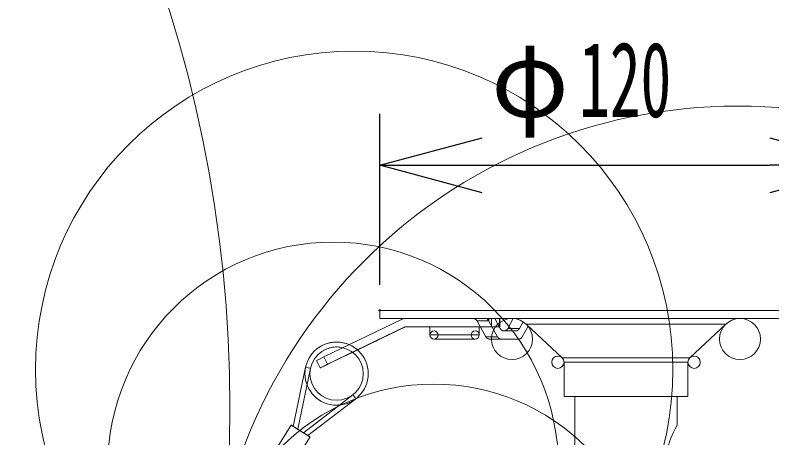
# Model space of a CAD drawing. Units: millimetres, scale not verified. Extents: x -65 to 105, y -56 to 174.
# Drawn here: x -5.57 to 12.87, y 33.3 to 43.61 of the extents above; entities that cross this region are included whole.
import ezdxf
from ezdxf.enums import TextEntityAlignment as Align

# ---------------------------------------------------------------- set-up
doc = ezdxf.new("R2010")
doc.units = ezdxf.units.MM
doc.header["$LTSCALE"] = 0.125
doc.header["$PDMODE"] = 32
doc.header["$PDSIZE"] = 0.025
for name, color, linetype in [('0-0_0', 7, 'Continuous'), ('0-1_DEFPOINTS', 7, 'Continuous'), ('0-6_SUNPO', 7, 'Continuous')]:
    doc.layers.add(name, color=color, linetype=linetype)
doc.layers.add('0-5_GAIKEI', color=1, linetype='Continuous', lineweight=18)
doc.styles.add('ＭＳ ゴシック', font='')
doc.styles.get('ＭＳ ゴシック').set_extended_font_data('MS Gothic')

# ---------------------------------------------------------------- blocks, each defined once
blk = doc.blocks.new('_OPEN30')
at = {"layer": '0-0_0'}
blk.add_line((0, 0), (-1, 0), dxfattribs=at)
blk.add_lwpolyline([(-1, 0.26795), (0, 0), (-1, -0.26795)], dxfattribs=at)
blk = doc.blocks.new('X6')
at = {"layer": '0-6_SUNPO', "style": 'ＭＳ ゴシック', "width": 0.6}
blk.add_text('120', height=1.833, dxfattribs=at).set_placement((358.5521, 228.4318), align=Align.BOTTOM_LEFT)
at = {"layer": '0-6_SUNPO', "style": 'ＭＳ ゴシック'}
blk.add_text('φ', height=1.833, dxfattribs=at).set_placement((356.4092, 228.4318), align=Align.BOTTOM_LEFT)
blk = doc.blocks.new('D1')
at = {"layer": '0-1_DEFPOINTS'}
for p in [(365.6949, 227.8068), (353.6949, 224.2713), (365.6949, 224.2713)]:
    blk.add_point(p, dxfattribs=at)
at = {"layer": '0-6_SUNPO'}
for p, q in [((353.6949, 224.8963), (353.6949, 229.0568)), ((365.6949, 224.8963), (365.6949, 229.0568)), ((356.1949, 227.8068), (363.1949, 227.8068))]:
    blk.add_line(p, q, dxfattribs=at)
blk.add_blockref('X6', (0, 0), dxfattribs=at)
at = {"layer": '0-6_SUNPO', "xscale": 2.5, "yscale": 2.5, "rotation": 180}
blk.add_blockref('_OPEN30', (353.6949, 227.8068), dxfattribs=at)
at = {"layer": '0-6_SUNPO', "xscale": 2.5, "yscale": 2.5}
blk.add_blockref('_OPEN30', (365.6949, 227.8068), dxfattribs=at)

msp = doc.modelspace()

# ---------------------------------------------------------------- linework, layer by layer
at = {"layer": '0-5_GAIKEI', "color": 7}
for p, q in [((3.3125, 36.4121), (3.3125, 36.2121)), ((3.3125, 36.4121), (15.3125, 36.4121)), ((3.3125, 36.2121), (15.3125, 36.2121)), ((7.7555, 35.2565), (6.8777, 36.0773)), ((10.8695, 35.2565), (11.7473, 36.0773)), ((7.8031, 35.147), (7.8031, 34.3121)), ((10.822, 35.147), (10.822, 34.3121)), ((7.8031, 34.3121), (10.822, 34.3121)), ((8.0625, 34.3121), (8.0625, 29.3871)), ((10.5625, 34.3121), (10.5625, 33.6121))]:
    msp.add_line(p, q, dxfattribs=at)
at = {"layer": '0-5_GAIKEI'}
for p, q in [((5.6868, 36.1543), (5.6886, 36.151)), ((5.8988, 35.7698), (5.6886, 36.151)), ((5.9715, 36.151), (5.9715, 36.2121)), ((6.1817, 35.7698), (5.9715, 36.151)), ((6.0327, 36.2121), (6.0327, 36.0121)), ((6.1171, 36.2121), (6.2507, 35.9698)), ((6.2336, 36.2121), (6.2336, 36.0121)), ((6.7175, 35.9698), (6.8071, 36.1323)), ((5.7375, 36.0121), (5.7375, 35.8121)), ((6.9294, 36.0289), (6.7865, 35.7698)), ((6.8777, 36.0773), (11.7473, 36.0773)), ((6.1817, 35.7698), (5.8988, 35.7698)), ((6.3344, 35.9121), (6.6338, 35.9121)), ((4.6375, 35.7121), (5.6375, 35.7121)), ((6.7029, 35.7121), (5.9825, 35.7121)), ((7.7555, 35.2565), (10.8695, 35.2565)), ((1.8629, 35.011), (1.7759, 35.1911)), ((7.8031, 35.147), (10.822, 35.147))]:
    msp.add_line(p, q, dxfattribs=at)
for points in [[(1.7759, 35.1911), (1.828, 35.2166), (1.955, 35.2781), (2.0421, 35.0981), (3.9286, 36.0101), (3.9329, 36.0116), (3.9373, 36.0121), (6.2414, 36.0121), (6.2414, 36.2121), (3.9373, 36.2121), (3.9163, 36.2111), (3.8955, 36.2081), (3.8751, 36.2031), (3.8553, 36.1962), (3.8416, 36.1901), (1.955, 35.2781)], [(5.6868, 36.1543), (5.6733, 36.1733), (5.6559, 36.1888), (5.6349, 36.2002), (5.6109, 36.2075), (5.5941, 36.2102), (5.5599, 36.2121)], [(5.6868, 36.1543), (5.9696, 36.1543), (5.9715, 36.151)], [(5.9696, 36.1543), (5.9582, 36.1731), (5.9361, 36.2011), (5.9285, 36.2094), (5.9276, 36.2108), (5.9275, 36.2113)], [(6.7175, 35.9698), (6.4346, 35.9698), (6.5677, 36.2111)], [(3.9286, 36.0101), (3.9382, 36.0101), (2.7731, 35.4468)], [(3.9469, 36.0121), (3.9425, 36.0116), (3.9382, 36.0101)], [(4.5375, 36.0121), (4.5375, 35.8121), (5.7375, 35.8121)], [(6.2507, 35.9698), (6.2518, 35.968), (6.253, 35.9662), (6.2541, 35.9643), (6.2552, 35.9625), (6.2563, 35.9607), (6.2575, 35.9589), (6.2587, 35.9572), (6.2599, 35.9554), (6.2611, 35.9537), (6.2624, 35.9519), (6.2636, 35.9502), (6.265, 35.9486), (6.2663, 35.9469), (6.2677, 35.9453), (6.2691, 35.9437), (6.2706, 35.9422), (6.2721, 35.9406), (6.2736, 35.9391), (6.2751, 35.9376), (6.2767, 35.9362), (6.2783, 35.9347), (6.2799, 35.9334), (6.2815, 35.932), (6.2832, 35.9307), (6.2849, 35.9294), (6.2866, 35.9281), (6.2884, 35.9269), (6.2902, 35.9257), (6.292, 35.9246), (6.2938, 35.9235), (6.2956, 35.9224), (6.2975, 35.9214), (6.2994, 35.9204), (6.3013, 35.9195), (6.3033, 35.9187), (6.3052, 35.9178), (6.3072, 35.9171), (6.3092, 35.9163), (6.3113, 35.9157)], [(6.351, 35.9121), (6.3531, 35.9122), (6.3553, 35.9124), (6.3574, 35.9126), (6.3595, 35.9128), (6.3616, 35.913), (6.3638, 35.9133), (6.3659, 35.9136), (6.3679, 35.914), (6.37, 35.9145), (6.3721, 35.915), (6.3741, 35.9156), (6.3762, 35.9163), (6.3782, 35.917), (6.3802, 35.9178), (6.3821, 35.9186), (6.3841, 35.9195), (6.386, 35.9205), (6.3879, 35.9214), (6.3898, 35.9225), (6.3916, 35.9235), (6.3935, 35.9246), (6.3953, 35.9257), (6.397, 35.9269), (6.3988, 35.9281), (6.4005, 35.9294), (6.4022, 35.9307), (6.4039, 35.932), (6.4055, 35.9334), (6.4071, 35.9348), (6.4087, 35.9362), (6.4103, 35.9377), (6.4118, 35.9391), (6.4133, 35.9407), (6.4148, 35.9422), (6.4162, 35.9438), (6.4176, 35.9454), (6.419, 35.947), (6.4204, 35.9486), (6.4217, 35.9503)], [(6.4217, 35.9503), (6.423, 35.9519), (6.4243, 35.9536), (6.4256, 35.9554), (6.4268, 35.9571), (6.428, 35.9589), (6.4291, 35.9607), (6.4303, 35.9625), (6.4314, 35.9643), (6.4325, 35.9661), (6.4336, 35.968), (6.4346, 35.9698)], [(6.6338, 35.9121), (6.636, 35.9122), (6.6381, 35.9124), (6.6402, 35.9126), (6.6424, 35.9128), (6.6445, 35.913), (6.6466, 35.9133), (6.6487, 35.9136), (6.6508, 35.914), (6.6529, 35.9145), (6.6549, 35.915), (6.657, 35.9156), (6.659, 35.9163), (6.661, 35.917), (6.663, 35.9178), (6.665, 35.9186), (6.6669, 35.9195), (6.6688, 35.9205), (6.6707, 35.9214), (6.6726, 35.9225), (6.6745, 35.9235), (6.6763, 35.9246), (6.6781, 35.9257), (6.6799, 35.9269), (6.6816, 35.9281), (6.6833, 35.9294), (6.685, 35.9307), (6.6867, 35.932), (6.6883, 35.9334), (6.69, 35.9348), (6.6915, 35.9362), (6.6931, 35.9377), (6.6946, 35.9391), (6.6961, 35.9407), (6.6976, 35.9422), (6.6991, 35.9438), (6.7005, 35.9454), (6.7019, 35.947), (6.7032, 35.9486), (6.7046, 35.9503)], [(6.7046, 35.9503), (6.7059, 35.9519), (6.7072, 35.9536), (6.7084, 35.9554), (6.7096, 35.9571), (6.7108, 35.9589), (6.712, 35.9607), (6.7131, 35.9625), (6.7142, 35.9643), (6.7153, 35.9661), (6.7164, 35.968), (6.7175, 35.9698)], [(5.8988, 35.7698), (5.9, 35.768), (5.9011, 35.7662), (5.9022, 35.7643), (5.9033, 35.7625), (5.9044, 35.7607), (5.9056, 35.7589), (5.9068, 35.7572), (5.908, 35.7554), (5.9092, 35.7537), (5.9105, 35.7519), (5.9118, 35.7502), (5.9131, 35.7486), (5.9144, 35.7469), (5.9158, 35.7453), (5.9173, 35.7437), (5.9187, 35.7422), (5.9202, 35.7406), (5.9217, 35.7391), (5.9232, 35.7376), (5.9248, 35.7362), (5.9264, 35.7347), (5.928, 35.7334), (5.9297, 35.732), (5.9313, 35.7307), (5.933, 35.7294), (5.9347, 35.7281), (5.9365, 35.7269), (5.9383, 35.7257), (5.9401, 35.7246), (5.9419, 35.7235), (5.9437, 35.7224), (5.9456, 35.7214), (5.9475, 35.7204), (5.9494, 35.7195), (5.9514, 35.7187), (5.9534, 35.7178), (5.9553, 35.7171), (5.9574, 35.7163), (5.9594, 35.7157)], [(6.1817, 35.7698), (6.1828, 35.768), (6.1839, 35.7662), (6.185, 35.7643), (6.1862, 35.7625), (6.1873, 35.7607), (6.1884, 35.7589), (6.1896, 35.7572), (6.1908, 35.7554), (6.1921, 35.7537), (6.1933, 35.7519), (6.1946, 35.7502), (6.1959, 35.7486), (6.1973, 35.7469), (6.1987, 35.7453), (6.2001, 35.7437), (6.2016, 35.7422), (6.203, 35.7406), (6.2045, 35.7391), (6.2061, 35.7376), (6.2076, 35.7362), (6.2092, 35.7347), (6.2109, 35.7334), (6.2125, 35.732), (6.2142, 35.7307), (6.2159, 35.7294), (6.2176, 35.7281), (6.2193, 35.7269), (6.2211, 35.7257), (6.2229, 35.7246), (6.2247, 35.7235), (6.2266, 35.7224), (6.2285, 35.7214), (6.2304, 35.7204), (6.2323, 35.7195), (6.2342, 35.7187), (6.2362, 35.7178), (6.2382, 35.7171), (6.2402, 35.7163), (6.2422, 35.7157)], [(6.3113, 35.9157), (6.3133, 35.915), (6.3154, 35.9145), (6.3174, 35.914), (6.3195, 35.9135), (6.3216, 35.9131), (6.3237, 35.9128), (6.3258, 35.9126), (6.328, 35.9124), (6.3301, 35.9123), (6.3322, 35.9122), (6.3344, 35.9121), (6.3344, 35.9121)], [(6.7736, 35.7503), (6.7749, 35.7519), (6.7762, 35.7536), (6.7775, 35.7554), (6.7787, 35.7571), (6.7799, 35.7589), (6.781, 35.7607), (6.7822, 35.7625), (6.7833, 35.7643), (6.7844, 35.7661), (6.7854, 35.768), (6.7865, 35.7698)], [(2.5053, 35.6007), (2.4677, 35.6121), (2.4296, 35.6215), (2.391, 35.629), (2.3522, 35.6345), (2.3131, 35.638), (2.2738, 35.6396), (2.2346, 35.6391), (2.1954, 35.6366), (2.1564, 35.6322), (2.1176, 35.6257), (2.062, 35.6128)], [(2.7721, 35.4477), (3.1094, 35.611), (3.2192, 35.6644), (3.2578, 35.6835), (3.2576, 35.6834), (3.2558, 35.6826), (3.2352, 35.6728), (3.0311, 35.5747), (2.4968, 35.316), (2.4565, 35.2961)], [(5.9594, 35.7157), (5.9614, 35.715), (5.9635, 35.7145), (5.9656, 35.714), (5.9676, 35.7135), (5.9697, 35.7131), (5.9718, 35.7128), (5.974, 35.7126), (5.9761, 35.7124), (5.9782, 35.7123), (5.9803, 35.7122), (5.9825, 35.7121)], [(6.2422, 35.7157), (6.2443, 35.715), (6.2463, 35.7145), (6.2484, 35.714), (6.2505, 35.7135), (6.2526, 35.7131), (6.2547, 35.7128), (6.2568, 35.7126), (6.2589, 35.7124), (6.2611, 35.7123), (6.2632, 35.7122), (6.2653, 35.7121)], [(6.7029, 35.7121), (6.705, 35.7122), (6.7072, 35.7124), (6.7093, 35.7126), (6.7114, 35.7128), (6.7135, 35.713), (6.7156, 35.7133), (6.7177, 35.7136), (6.7198, 35.714), (6.7219, 35.7145), (6.724, 35.715), (6.726, 35.7156), (6.728, 35.7163), (6.7301, 35.717), (6.732, 35.7178), (6.734, 35.7186), (6.736, 35.7195), (6.7379, 35.7205), (6.7398, 35.7214), (6.7417, 35.7225), (6.7435, 35.7235), (6.7453, 35.7246), (6.7471, 35.7257), (6.7489, 35.7269), (6.7507, 35.7281), (6.7524, 35.7294), (6.7541, 35.7307), (6.7558, 35.732), (6.7574, 35.7334), (6.759, 35.7348), (6.7606, 35.7362), (6.7622, 35.7377), (6.7637, 35.7391), (6.7652, 35.7407), (6.7667, 35.7422), (6.7681, 35.7438), (6.7695, 35.7454), (6.7709, 35.747), (6.7723, 35.7486), (6.7736, 35.7503)], [(2.4167, 35.5013), (2.3814, 35.5088), (2.3458, 35.5144), (2.3099, 35.518), (2.2738, 35.5196), (2.2378, 35.5191), (2.2018, 35.5167), (2.1659, 35.5123), (2.1304, 35.5059), (2.0934, 35.497)], [(2.654, 35.3892), (2.0517, 35.0981), (2.0473, 35.0959), (1.921, 35.035), (1.8831, 35.0169), (1.8735, 35.0123), (1.8713, 35.0113), (1.8708, 35.0111), (1.8707, 35.011), (1.8629, 35.011), (1.8763, 35.0177), (1.915, 35.0365), (2.0421, 35.0981)], [(2.4565, 35.2961), (2.4566, 35.2961), (2.4571, 35.2963), (2.4593, 35.2973), (2.4686, 35.3017), (2.5064, 35.3197), (2.6472, 35.3875), (2.6528, 35.3901)], [(1.2075, 33.5841), (1.5098, 35.0275), (1.5098, 35.0275), (1.5098, 35.0275), (1.5098, 35.0275), (1.51, 35.0274), (1.5109, 35.0273), (1.5142, 35.0266), (1.5269, 35.0239), (1.5682, 35.0152), (1.6098, 35.0065), (1.6272, 35.0029), (1.3158, 33.5158)], [(1.4575, 33.4269), (2.6605, 34.355), (2.6605, 34.355), (2.6605, 34.355), (2.6605, 34.355), (2.6606, 34.3548), (2.6611, 34.3541), (2.6632, 34.3514), (2.6711, 34.341), (2.6968, 34.3075), (2.7228, 34.2739), (2.7338, 34.26), (1.5661, 33.3592)], [(1.5666, 33.3595), (1.5666, 33.3595), (1.6031, 33.3364), (1.6125, 33.3304), (1.6149, 33.3288), (1.6154, 33.3284), (1.6156, 33.3283), (1.6156, 33.3283), (1.6156, 33.3283), (1.6156, 33.3283), (0.7125, 31.888), (0.708, 31.8907), (0.4385, 32.0591), (0.2932, 32.1505), (0.2594, 32.172), (0.2557, 32.1744), (0.2551, 32.1748), (0.255, 32.1749), (0.255, 32.1749), (0.255, 32.1749), (1.1581, 33.6152), (1.1614, 33.6133), (1.1709, 33.6074), (1.2076, 33.5846)], [(1.1581, 33.6152), (1.1581, 33.6152), (1.1581, 33.6152), (1.1582, 33.6151), (1.1588, 33.6147), (1.1625, 33.6123), (1.1963, 33.5908), (1.3416, 33.4994), (1.6111, 33.331), (1.6156, 33.3283)], [(1.2075, 33.5844), (1.2023, 33.5876), (1.2009, 33.5884), (1.2005, 33.5886), (1.2005, 33.5886), (1.2005, 33.5886), (1.2006, 33.5885), (1.2009, 33.5883), (1.2021, 33.5875), (1.207, 33.5844), (1.2262, 33.5721), (1.2966, 33.5278), (1.2967, 33.5278), (1.4814, 33.4119), (1.5486, 33.37), (1.5733, 33.3549), (1.5733, 33.3549), (1.5732, 33.3549), (1.5732, 33.3549), (1.5729, 33.3552), (1.5716, 33.356), (1.5664, 33.3593), (1.5664, 33.3593)], [(1.4585, 33.4276), (1.3873, 33.4723), (1.316, 33.5169)], [(1.4583, 33.4275), (1.3872, 33.4722), (1.316, 33.5168)]]:
    msp.add_lwpolyline(points, dxfattribs=at)
at = {"layer": '0-5_GAIKEI', "color": 7}
msp.add_lwpolyline([(10.5625, 33.6121), (10.5143, 33.5286), (10.4623, 33.4296), (10.4344, 33.3705), (10.402, 33.2943), (10.372, 33.212), (10.3476, 33.1293), (10.3287, 33.0428), (10.3218, 32.9983), (10.3167, 32.9532), (10.3136, 32.9078), (10.3125, 32.8621)], dxfattribs=at)
at = {"layer": '0-5_GAIKEI'}
for centre, radius in [((28.5039, 98.0778), 76.0771), ((-32.7177, 34.0336), 32.3824), ((2.6921, 34.9682), 7.7621), ((12.0328, 28.5303), 12.8587), ((2.1785, 32.5847), 5.4911), ((5.9287, 36.2107), 0.00137), ((4.6375, 35.8121), 0.1), ((5.6375, 35.8121), 0.1), ((2.2634, 34.8697), 0.77), ((2.2634, 34.8697), 0.77), ((2.2634, 34.8696), 0.77), ((2.2634, 34.8697), 0.65), ((2.2634, 34.8696), 0.65), ((4.6286, 29.3611), 5.255)]:
    msp.add_circle(centre, radius, dxfattribs=at)
at = {"layer": '0-5_GAIKEI', "color": 7}
for centre, radius in [((6.5363, 35.7121), 0.5), ((12.0888, 35.7121), 0.5), ((7.6531, 35.147), 0.15), ((10.972, 35.147), 0.15)]:
    msp.add_circle(centre, radius, dxfattribs=at)

# ---------------------------------------------------------------- block references
at = {"layer": '0-6_SUNPO'}
msp.add_blockref('D1', (-350.3824, -187.8592), dxfattribs=at)

doc.saveas('drawing.dxf')
